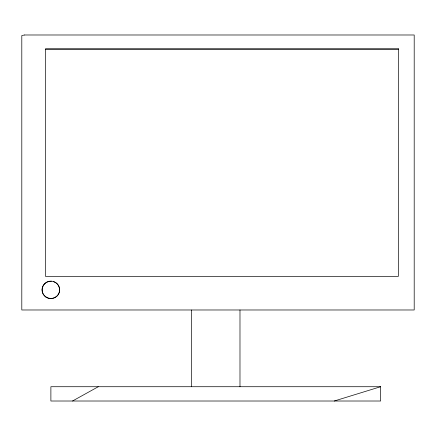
<?xml version="1.0" encoding="UTF-8"?>
<svg xmlns="http://www.w3.org/2000/svg" width="436" height="436" viewBox="0 0 436 436"><rect width="100%" height="100%" fill="white"/><g stroke="black" fill="none" stroke-linecap="round" stroke-linejoin="round"><path stroke-width="0.65" d="M72.518 401.011L98.296 386.721M334.27 401.011L380.633 386.721L380.633 401.011L50.887 401.011L50.887 386.721L380.633 386.721M45.508 49.377L398.335 49.377M239.985 310.029L239.985 386.721M191.622 310.056L191.622 386.721M58.718 286.065A8.791 8.671 0 0 1 50.641 298.627A8.791 8.671 0 0 1 43.213 285.684M43.513 285.199A8.791 8.671 0 0 1 49.077 281.471M49.644 281.373A8.791 8.671 0 0 1 51.372 281.302M53.623 281.727A8.791 8.671 0 0 1 58.446 285.569M24.547 34.989L21.8 35.539L21.8 309.98L414.2 309.98L414.2 34.989L24.547 34.989M398.335 48.739L45.508 48.739L45.508 276.386L398.335 276.386L398.335 48.739M46.036 297.025A8.791 8.671 0 0 0 59.639 290.278A8.791 8.671 0 0 0 46.914 282.032A8.791 8.671 0 0 0 46.036 297.025"/></g></svg>
